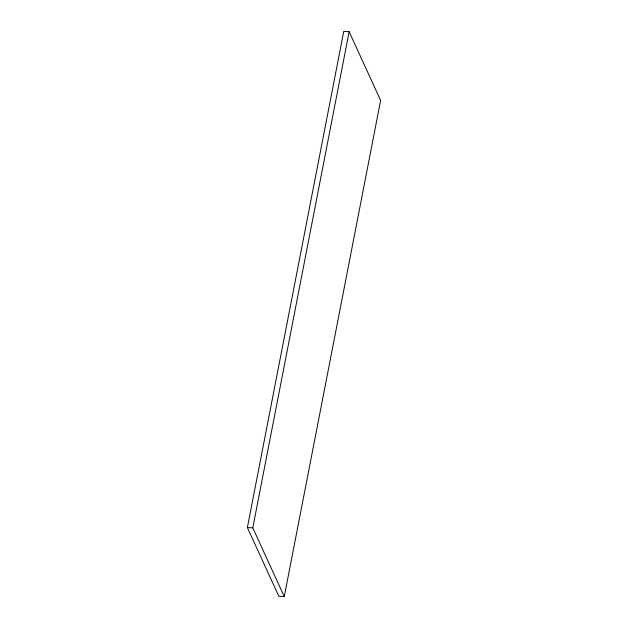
<?xml version="1.0" encoding="UTF-8"?>
<svg xmlns="http://www.w3.org/2000/svg" width="628" height="628" viewBox="0 0 628 628"><rect width="100%" height="100%" fill="white"/><g stroke="black" fill="none" stroke-linecap="round" stroke-linejoin="round"><path stroke-width="0.94" d="M247.377 527.567L343.736 31.4L349.144 31.69L380.623 100.433L284.264 596.6L278.856 596.31L247.377 527.567L252.794 527.858L284.264 596.6M252.794 527.858L349.144 31.69"/></g></svg>
